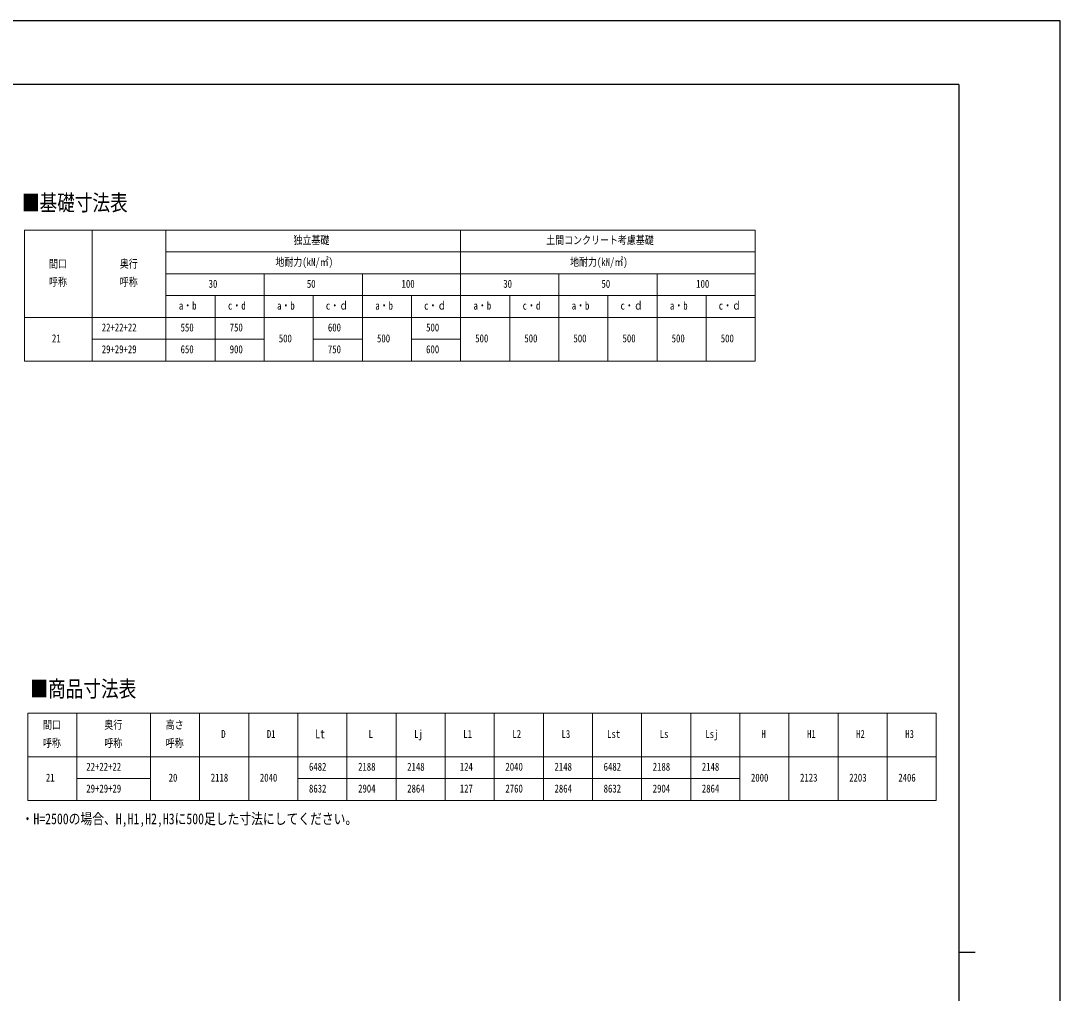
# Model space of a CAD drawing. Units: millimetres, scale not verified. Extents: x -12615 to 12615, y -8910 to 8910.
# Drawn here: x 3090 to 12615, y 0 to 8910 of the extents above; entities that cross this region are included whole.
import ezdxf
from ezdxf.enums import TextEntityAlignment as Align

# ---------------------------------------------------------------- set-up
doc = ezdxf.new("R2010")
doc.units = ezdxf.units.MM
doc.header["$LTSCALE"] = 40
doc.layers.add('0-1_TABLE1', color=7, linetype='Continuous', lineweight=18)
doc.layers.add('0-2_USER1', color=3, linetype='Continuous')
doc.layers.add('0-7_YKK_ZWAK', color=7, linetype='Continuous')
doc.styles.add('ＭＳ ゴシック', font='')
doc.styles.get('ＭＳ ゴシック').set_extended_font_data('MS Gothic')

msp = doc.modelspace()

# ---------------------------------------------------------------- linework, layer by layer
at = {"layer": '0-1_TABLE1'}
for p, q in [((3122.74, 6991.54), (9820.24, 6991.54)), ((3122.74, 6991.54), (3122.74, 5791.54)), ((3745.24, 6991.54), (3745.24, 5791.54)), ((4420.24, 6991.54), (4420.24, 5791.54)), ((7120.24, 6991.54), (7120.24, 5791.54)), ((4420.24, 6791.54), (9820.24, 6791.54)), ((4420.24, 6591.54), (9820.24, 6591.54)), ((5320.24, 6591.54), (5320.24, 5791.54)), ((6220.24, 6591.54), (6220.24, 5791.54)), ((8020.24, 6591.54), (8020.24, 5791.54)), ((8920.24, 6591.54), (8920.24, 5791.54)), ((4420.24, 6391.54), (9820.24, 6391.54)), ((5770.24, 6391.54), (5770.24, 5791.54)), ((6670.24, 6391.54), (6670.24, 5791.54)), ((7570.24, 6391.54), (7570.24, 5791.54)), ((8470.24, 6391.54), (8470.24, 5791.54)), ((9370.24, 6391.54), (9370.24, 5791.54)), ((3122.74, 6191.54), (9820.24, 6191.54)), ((3745.24, 5991.54), (5320.24, 5991.54)), ((5770.24, 5991.54), (6220.24, 5991.54)), ((6670.24, 5991.54), (7120.24, 5991.54)), ((3153.76, 2566.57), (11478.76, 2566.57)), ((3153.76, 2566.57), (3153.76, 1766.57)), ((3603.76, 2566.57), (3603.76, 1766.57)), ((4278.76, 2566.57), (4278.76, 1766.57)), ((4728.76, 2566.57), (4728.76, 1766.57)), ((5178.76, 2566.57), (5178.76, 1766.57)), ((5628.76, 2566.57), (5628.76, 1766.57)), ((6078.76, 2566.57), (6078.76, 1766.57)), ((6528.76, 2566.57), (6528.76, 1766.57)), ((6978.76, 2566.57), (6978.76, 1766.57)), ((7428.76, 2566.57), (7428.76, 1766.57)), ((7878.76, 2566.57), (7878.76, 1766.57)), ((8328.76, 2566.57), (8328.76, 1766.57)), ((8778.76, 2566.57), (8778.76, 1766.57)), ((9228.76, 2566.57), (9228.76, 1766.57)), ((9678.76, 2566.57), (9678.76, 1766.57)), ((10128.76, 2566.57), (10128.76, 1766.57)), ((10578.76, 2566.57), (10578.76, 1766.57)), ((11028.76, 2566.57), (11028.76, 1766.57)), ((11478.76, 2566.57), (11478.76, 1766.57)), ((3153.76, 2166.57), (11478.76, 2166.57)), ((3603.76, 1966.57), (4278.76, 1966.57)), ((5628.76, 1966.57), (9678.76, 1966.57)), ((3153.76, 1766.57), (11478.76, 1766.57))]:
    msp.add_line(p, q, dxfattribs=at)
for points in [[(9820.24, 6991.54), (9820.24, 6591.54), (9820.24, 5791.54)], [(4870.24, 6391.54), (4870.24, 5991.54), (4870.24, 5791.54)], [(3122.74, 5791.54), (3745.24, 5791.54), (7120.24, 5791.54), (9820.24, 5791.54)]]:
    msp.add_lwpolyline(points, dxfattribs=at)
at = {"layer": '0-7_YKK_ZWAK'}
for p, q in [((11685.06, 8325), (-11714.94, 8325)), ((11685.06, 8325), (11685.06, -7575)), ((11685.06, 375), (11835.06, 375))]:
    msp.add_line(p, q, dxfattribs=at)
msp.add_lwpolyline([(-12615, -8910), (12615, -8910), (12615, 8910), (-12615, 8910)], close=True, dxfattribs=at)

# ---------------------------------------------------------------- texts
at = {"layer": '0-1_TABLE1', "style": 'ＭＳ ゴシック', "width": 0.8}
for s, height, p in [('独立基礎', 73.31, (5588.9, 6841.54)), ('土間コンクリート考慮基礎', 73.31, (7904.9, 6841.54)), ('間口', 73.31, (3348.65, 6624.88)), ('奥行', 73.31, (3997.4, 6624.88)), ('地耐力(kN/㎡)', 73.31, (5423.57, 6641.54)), ('地耐力(kN/㎡)', 73.31, (8123.57, 6641.54)), ('呼称', 73.31, (3348.65, 6458.21)), ('呼称', 73.31, (3997.4, 6458.21)), ('30', 73.31, (4811.57, 6441.54)), ('50', 73.31, (5711.57, 6441.54)), ('100', 73.31, (6579.57, 6441.54)), ('30', 73.31, (7511.57, 6441.54)), ('50', 73.31, (8411.57, 6441.54)), ('100', 73.31, (9279.57, 6441.54)), ('a・b', 73.31, (4538.57, 6241.54)), ('c・d', 73.31, (4988.57, 6241.54)), ('a・b', 73.31, (5438.57, 6241.54)), ('c・ｄ', 73.31, (5885.9, 6241.54)), ('a・b', 73.31, (6338.57, 6241.54)), ('c・ｄ', 73.31, (6785.9, 6241.54)), ('a・b', 73.31, (7238.57, 6241.54)), ('c・d', 73.31, (7688.57, 6241.54)), ('a・b', 73.31, (8138.57, 6241.54)), ('c・ｄ', 73.31, (8585.9, 6241.54)), ('a・b', 73.31, (9038.57, 6241.54)), ('c・ｄ', 73.31, (9485.9, 6241.54)), ('22+22+22', 73.31, (3832.07, 6041.54)), ('550', 73.31, (4554.57, 6041.54)), ('750', 73.31, (5004.57, 6041.54)), ('600', 73.31, (5904.57, 6041.54)), ('500', 73.31, (6804.57, 6041.54)), ('21', 73.31, (3375.32, 5941.54)), ('500', 73.31, (5454.57, 5941.54)), ('500', 73.31, (6354.57, 5941.54)), ('500', 73.31, (7254.57, 5941.54)), ('500', 73.31, (7704.57, 5941.54)), ('500', 73.31, (8154.57, 5941.54)), ('500', 73.31, (8604.57, 5941.54)), ('500', 73.31, (9054.57, 5941.54)), ('500', 73.31, (9504.57, 5941.54)), ('29+29+29', 73.31, (3832.07, 5841.54)), ('650', 73.31, (4554.57, 5841.54)), ('900', 73.31, (5004.57, 5841.54)), ('750', 73.31, (5904.57, 5841.54)), ('600', 73.31, (6804.57, 5841.54)), ('間口', 73.31, (3293.42, 2399.91)), ('奥行', 73.31, (3855.92, 2399.91)), ('高さ', 73.31, (4418.42, 2399.91)), ('D', 73.31, (4927.09, 2316.57)), ('D1', 73.31, (5345.09, 2316.57)), ('Lt', 82.15, (5788.02, 2310.55)), ('L', 73.31, (6277.09, 2316.57)), ('Lj', 73.31, (6695.09, 2316.57)), ('L1', 73.31, (7145.09, 2316.57)), ('L2', 73.31, (7595.09, 2316.57)), ('L3', 73.31, (8045.09, 2316.57)), ('Lst', 73.31, (8463.09, 2316.57)), ('Ls', 73.31, (8945.09, 2316.57)), ('Lsj', 73.31, (9363.09, 2316.57)), ('H', 73.31, (9877.09, 2316.57)), ('H1', 73.31, (10295.09, 2316.57)), ('H2', 73.31, (10745.09, 2316.57)), ('H3', 73.31, (11195.09, 2316.57)), ('呼称', 73.31, (3293.42, 2233.24)), ('呼称', 73.31, (3855.92, 2233.24)), ('呼称', 73.31, (4418.42, 2233.24)), ('22+22+22', 73.31, (3690.59, 2016.57)), ('6482', 73.31, (5731.09, 2016.57)), ('2188', 73.31, (6181.09, 2016.57)), ('2148', 73.31, (6631.09, 2016.57)), ('124', 73.31, (7113.09, 2016.57)), ('2040', 73.31, (7531.09, 2016.57)), ('2148', 73.31, (7981.09, 2016.57)), ('6482', 73.31, (8431.09, 2016.57)), ('2188', 73.31, (8881.09, 2016.57)), ('2148', 73.31, (9331.09, 2016.57)), ('21', 73.31, (3320.09, 1916.57)), ('20', 73.31, (4445.09, 1916.57)), ('2118', 73.31, (4831.09, 1916.57)), ('2040', 73.31, (5281.09, 1916.57)), ('2000', 73.31, (9781.09, 1916.57)), ('2123', 73.31, (10231.09, 1916.57)), ('2203', 73.31, (10681.09, 1916.57)), ('2406', 73.31, (11131.09, 1916.57)), ('29+29+29', 73.31, (3690.59, 1816.57)), ('8632', 73.31, (5731.09, 1816.57)), ('2904', 73.31, (6181.09, 1816.57)), ('2864', 73.31, (6631.09, 1816.57)), ('127', 73.31, (7113.09, 1816.57)), ('2760', 73.31, (7531.09, 1816.57)), ('2864', 73.31, (7981.09, 1816.57)), ('8632', 73.31, (8431.09, 1816.57)), ('2904', 73.31, (8881.09, 1816.57)), ('2864', 73.31, (9331.09, 1816.57))]:
    msp.add_text(s, height=height, dxfattribs=at).set_placement(p, align=Align.BOTTOM_LEFT)
at = {"layer": '0-2_USER1', "style": 'ＭＳ ゴシック', "width": 0.8}
for s, height, p in [('■基礎寸法表', 147.9, (3101.22, 7125.24)), ('■商品寸法表', 148.5, (3176.92, 2670.05)), ('・H=2500の場合、H,H1,H2,H3に500足した寸法にしてください。', 98.97, (3097.6, 1518.84))]:
    msp.add_text(s, height=height, dxfattribs=at).set_placement(p, align=Align.BOTTOM_LEFT)

doc.saveas('drawing.dxf')
